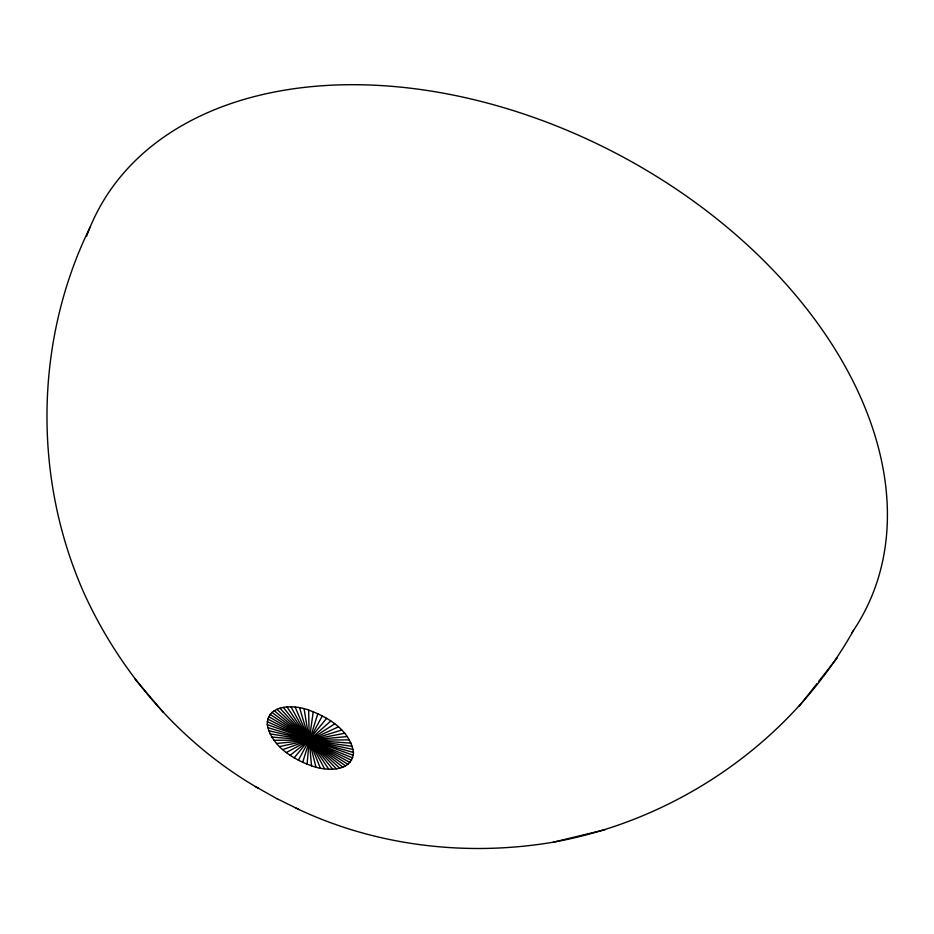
<?xml version="1.0" encoding="UTF-8"?>
<svg xmlns="http://www.w3.org/2000/svg" width="934" height="934" viewBox="0 0 934 934"><rect width="100%" height="100%" fill="white"/><g stroke="black" fill="none" stroke-linecap="round" stroke-linejoin="round"><path stroke-width="1.4" d="M267.264 724.586C267.089 703.944 294.817 704.633 308.664 710.097C327.997 717.008 350.215 730.411 353.461 752.465C352.27 772.616 325.312 771.099 311.524 765.81C292.552 758.933 271.28 745.927 267.264 724.586L353.297 755.279M307.088 764.222L309.224 740.16L313.264 711.731M302.686 762.342L317.829 713.646M90.271 226.787C34.301 340.887 32.702 479.154 84.842 594.97C121.618 674.792 182.002 744.211 258.391 788.284M322.312 715.853L298.378 760.218M296.136 808.179C375.585 846.204 466.79 856.817 553.337 842.176C677.909 819.678 791.507 741.164 853.501 630.392M818.733 681.306L837.273 657.816M799.119 706.302L817.052 683.583M326.655 718.304L294.187 757.859M330.811 720.99L309.224 740.16L290.159 755.291M334.734 723.85L309.224 740.16L286.353 752.535M338.377 726.885L309.224 740.16L282.804 749.628M341.704 730.038L309.224 740.16L279.535 746.593M553.337 842.176L605.057 829.696M344.669 733.272L309.224 740.16L276.592 743.464M347.238 736.564L309.224 740.16L274.001 740.277M349.398 739.868L309.224 740.16L271.794 737.066M351.114 743.149L309.224 740.16L269.996 733.855M352.363 746.359L309.224 740.16L268.642 730.68M353.157 749.477L309.224 740.16L267.719 727.586M353.461 752.465L309.224 740.16L267.264 721.737M352.655 757.906L309.224 740.16L267.743 719.063M351.546 760.299L309.224 740.16L268.677 716.588M276.814 798.593L298.927 809.509M349.993 762.459L309.224 740.16L270.078 714.347M255.332 786.521L276.989 798.733M348.008 764.339L309.224 740.16L271.922 712.35M345.615 765.927L309.224 740.16L274.199 710.646M342.848 767.223L309.224 740.16L276.884 709.233M339.743 768.192L309.224 740.16L279.931 708.147M336.322 768.834L309.224 740.16L283.341 707.388M134.916 678.901L163.146 712.187M332.621 769.149L309.224 740.16L287.042 706.968M328.698 769.126L309.224 740.16L291.023 706.91M324.577 768.775L309.224 740.16L295.214 707.19M320.304 768.11L309.224 740.16L299.592 707.82M315.937 767.118L309.224 740.16L304.099 708.789M311.524 765.81L309.224 740.16L308.664 710.097M86.582 236.325A432.617 291.618 27.6 0 1 613.918 152.219A432.617 291.618 27.6 0 1 851.855 632.808"/></g></svg>
